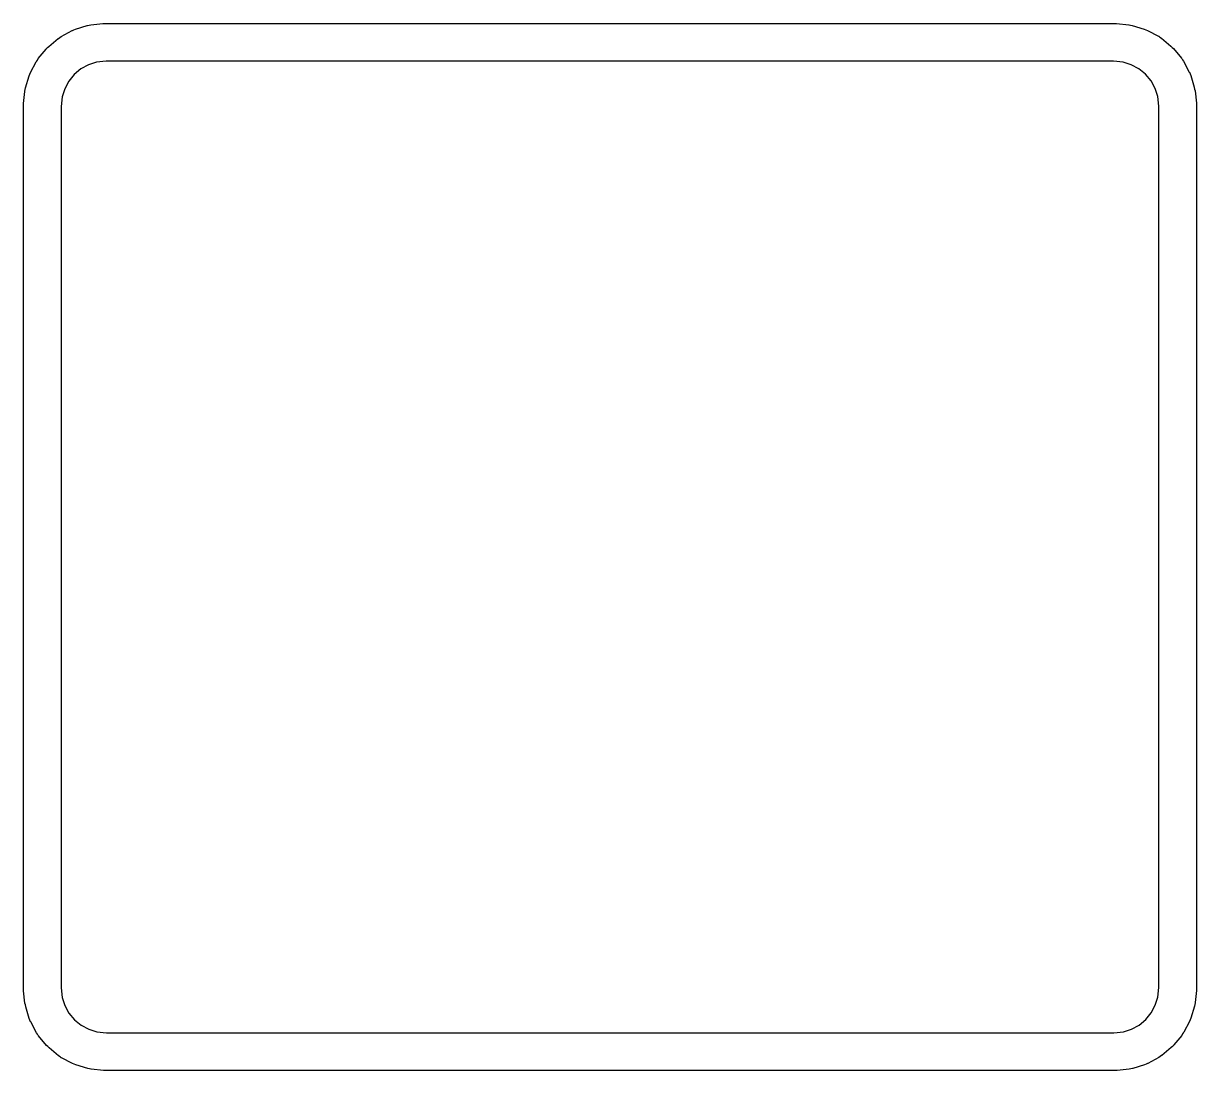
# Model space of a CAD drawing. Extents: x 201 to 391, y -161 to -14.
# Drawn here: x 255.315 to 259.035, y -77.823 to -74.502 of the extents above; entities that cross this region are included whole.
import ezdxf

# ---------------------------------------------------------------- set-up
doc = ezdxf.new("R2010")
doc.units = 0
doc.layers.add('BLACK', color=7, linetype='CONTINUOUS')

msp = doc.modelspace()

# ---------------------------------------------------------------- linework, layer by layer
at = {"layer": 'BLACK', "linetype": 'CONTINUOUS'}
for p, q in [((255.48, -74.5208), (255.517, -74.5093)), ((255.517, -74.5093), (255.518, -74.509)), ((255.518, -74.509), (255.523, -74.508)), ((255.523, -74.508), (255.529, -74.5069)), ((255.529, -74.5069), (255.567, -74.5028)), ((255.567, -74.5028), (255.568, -74.5028)), ((255.568, -74.5028), (255.569, -74.5028)), ((255.569, -74.5028), (255.572, -74.5025)), ((255.572, -74.5025), (258.778, -74.5025)), ((258.778, -74.5025), (258.781, -74.5028)), ((258.781, -74.5028), (258.781, -74.5028)), ((258.781, -74.5028), (258.82, -74.5066)), ((258.82, -74.5066), (258.821, -74.5067)), ((258.821, -74.5067), (258.826, -74.5078)), ((258.826, -74.5078), (258.831, -74.5089)), ((258.831, -74.5089), (258.869, -74.5202)), ((255.426, -74.5499), (255.43, -74.5469)), ((255.43, -74.5469), (255.435, -74.5439)), ((255.435, -74.5439), (255.469, -74.5253)), ((255.469, -74.5253), (255.47, -74.525)), ((255.47, -74.525), (255.475, -74.5229)), ((255.475, -74.5229), (255.48, -74.5208)), ((258.869, -74.5202), (258.869, -74.5204)), ((258.869, -74.5204), (258.874, -74.5225)), ((258.874, -74.5225), (258.879, -74.5246)), ((258.879, -74.5246), (258.914, -74.5429)), ((258.914, -74.5429), (258.915, -74.5433)), ((258.915, -74.5433), (258.919, -74.5464)), ((258.919, -74.5464), (258.924, -74.5494)), ((255.362, -74.6139), (255.387, -74.5837)), ((255.387, -74.583), (255.391, -74.5792)), ((255.387, -74.5837), (255.387, -74.583)), ((255.391, -74.5792), (255.395, -74.5753)), ((255.395, -74.5753), (255.425, -74.5505)), ((255.425, -74.5505), (255.426, -74.5499)), ((258.924, -74.5494), (258.954, -74.5741)), ((258.954, -74.5741), (258.954, -74.5746)), ((258.954, -74.5746), (258.958, -74.5785)), ((258.958, -74.5785), (258.962, -74.5823)), ((258.962, -74.5823), (258.987, -74.6124)), ((255.355, -74.6237), (255.356, -74.6229)), ((255.356, -74.6229), (255.359, -74.6184)), ((255.359, -74.6184), (255.362, -74.6139)), ((255.577, -74.6225), (255.547, -74.6256)), ((258.772, -74.6225), (255.577, -74.6225)), ((258.802, -74.6254), (258.772, -74.6225)), ((258.987, -74.6124), (258.988, -74.6131)), ((258.988, -74.6131), (258.991, -74.6176)), ((258.991, -74.6176), (258.994, -74.6221)), ((258.994, -74.6221), (259.012, -74.6565)), ((255.335, -74.6631), (255.337, -74.6581)), ((255.337, -74.6581), (255.355, -74.6237)), ((255.497, -74.6467), (255.476, -74.6641)), ((255.521, -74.6337), (255.497, -74.6467)), ((255.547, -74.6256), (255.521, -74.6337)), ((258.828, -74.6333), (258.802, -74.6254)), ((258.852, -74.6461), (258.828, -74.6333)), ((258.873, -74.6634), (258.852, -74.6461)), ((259.012, -74.6565), (259.013, -74.6572)), ((259.013, -74.6572), (259.015, -74.6622)), ((255.321, -74.7063), (255.333, -74.6689)), ((255.333, -74.6681), (255.335, -74.6631)), ((255.333, -74.6689), (255.333, -74.6681)), ((255.459, -74.6852), (255.446, -74.7093)), ((255.476, -74.6641), (255.459, -74.6852)), ((258.891, -74.6844), (258.873, -74.6634)), ((258.904, -74.7084), (258.891, -74.6844)), ((259.015, -74.6622), (259.017, -74.6673)), ((259.017, -74.6673), (259.028, -74.7045)), ((255.315, -74.7566), (255.319, -74.7178)), ((255.319, -74.717), (255.32, -74.7116)), ((255.319, -74.7178), (255.319, -74.717)), ((255.32, -74.7116), (255.321, -74.7063)), ((255.446, -74.7093), (255.438, -74.7354)), ((258.912, -74.7344), (258.904, -74.7084)), ((258.915, -74.7643), (258.912, -74.7344)), ((259.028, -74.7045), (259.028, -74.7053)), ((259.028, -74.7053), (259.029, -74.7107)), ((259.029, -74.7107), (259.031, -74.716)), ((259.031, -74.716), (259.035, -74.7548)), ((255.315, -74.7567), (255.315, -74.7566)), ((255.315, -74.7596), (255.315, -74.7567)), ((255.315, -77.5654), (255.315, -74.7596)), ((255.438, -74.7354), (255.435, -74.7654)), ((255.435, -74.7654), (255.435, -77.5607)), ((258.915, -77.5596), (258.915, -74.7643)), ((259.035, -74.7548), (259.035, -74.7557)), ((259.035, -74.7557), (259.035, -74.7569)), ((259.035, -74.7569), (259.035, -74.7596)), ((259.035, -74.7596), (259.035, -77.5654)), ((255.435, -77.5607), (255.438, -77.5906)), ((258.912, -77.5896), (258.915, -77.5596)), ((255.315, -77.5681), (255.315, -77.5654)), ((255.315, -77.5693), (255.315, -77.5681)), ((255.315, -77.5702), (255.315, -77.5693)), ((255.319, -77.609), (255.315, -77.5702)), ((255.438, -77.5906), (255.446, -77.6166)), ((258.904, -77.6157), (258.912, -77.5896)), ((259.035, -77.5684), (259.031, -77.6072)), ((259.035, -77.5654), (259.035, -77.5684)), ((259.035, -77.5684), (259.035, -77.5684)), ((255.321, -77.6143), (255.319, -77.609)), ((255.322, -77.6197), (255.321, -77.6143)), ((255.322, -77.6205), (255.322, -77.6197)), ((255.333, -77.6577), (255.322, -77.6205)), ((255.446, -77.6166), (255.459, -77.6406)), ((258.891, -77.6398), (258.904, -77.6157)), ((259.029, -77.6187), (259.017, -77.6561)), ((259.03, -77.6134), (259.029, -77.6187)), ((259.031, -77.608), (259.03, -77.6134)), ((259.031, -77.6072), (259.031, -77.608)), ((255.335, -77.6628), (255.333, -77.6577)), ((255.337, -77.6678), (255.335, -77.6628)), ((255.338, -77.6685), (255.337, -77.6678)), ((255.356, -77.7029), (255.338, -77.6685)), ((255.459, -77.6406), (255.477, -77.6616)), ((255.477, -77.6616), (255.498, -77.6789)), ((258.853, -77.6783), (258.874, -77.6609)), ((258.874, -77.6609), (258.891, -77.6398)), ((259.013, -77.6669), (258.995, -77.7013)), ((259.015, -77.6619), (259.013, -77.6669)), ((259.017, -77.6569), (259.015, -77.6619)), ((259.017, -77.6561), (259.017, -77.6569)), ((255.359, -77.7074), (255.356, -77.7029)), ((255.362, -77.7119), (255.359, -77.7074)), ((255.498, -77.6789), (255.522, -77.6917)), ((255.522, -77.6917), (255.548, -77.6996)), ((255.548, -77.6996), (255.578, -77.7025)), ((255.578, -77.7025), (258.773, -77.7025)), ((258.773, -77.7025), (258.803, -77.6994)), ((258.803, -77.6994), (258.829, -77.6913)), ((258.829, -77.6913), (258.853, -77.6783)), ((258.991, -77.7066), (258.988, -77.7111)), ((258.994, -77.7021), (258.991, -77.7066)), ((258.995, -77.7013), (258.994, -77.7021)), ((255.363, -77.7126), (255.362, -77.7119)), ((255.388, -77.7427), (255.363, -77.7126)), ((255.392, -77.7465), (255.388, -77.7427)), ((255.396, -77.7504), (255.392, -77.7465)), ((258.959, -77.7458), (258.955, -77.7497)), ((258.963, -77.742), (258.959, -77.7458)), ((258.988, -77.7111), (258.963, -77.7413)), ((258.963, -77.7413), (258.963, -77.742)), ((255.396, -77.7509), (255.396, -77.7504)), ((255.426, -77.7756), (255.396, -77.7509)), ((255.431, -77.7786), (255.426, -77.7756)), ((255.435, -77.7817), (255.431, -77.7786)), ((255.436, -77.7821), (255.435, -77.7817)), ((255.471, -77.8004), (255.436, -77.7821)), ((258.915, -77.7811), (258.881, -77.7997)), ((258.92, -77.7781), (258.915, -77.7811)), ((258.924, -77.7751), (258.92, -77.7781)), ((258.925, -77.7745), (258.924, -77.7751)), ((258.955, -77.7497), (258.925, -77.7745)), ((255.476, -77.8025), (255.471, -77.8004)), ((255.481, -77.8046), (255.476, -77.8025)), ((255.481, -77.8048), (255.481, -77.8046)), ((255.519, -77.8161), (255.481, -77.8048)), ((255.524, -77.8172), (255.519, -77.8161)), ((255.529, -77.8183), (255.524, -77.8172)), ((255.53, -77.8184), (255.529, -77.8183)), ((255.569, -77.8222), (255.53, -77.8184)), ((255.569, -77.8222), (255.569, -77.8222)), ((255.572, -77.8225), (255.569, -77.8222)), ((258.781, -77.8222), (258.778, -77.8225)), ((258.782, -77.8222), (258.781, -77.8222)), ((258.783, -77.8222), (258.782, -77.8222)), ((258.821, -77.8181), (258.783, -77.8222)), ((258.827, -77.817), (258.821, -77.8181)), ((258.832, -77.816), (258.827, -77.817)), ((258.833, -77.8157), (258.832, -77.816)), ((258.87, -77.8042), (258.833, -77.8157)), ((258.875, -77.8021), (258.87, -77.8042)), ((258.88, -77.8), (258.875, -77.8021)), ((258.881, -77.7997), (258.88, -77.8)), ((258.778, -77.8225), (255.572, -77.8225))]:
    msp.add_line(p, q, dxfattribs=at)

doc.saveas('drawing.dxf')
